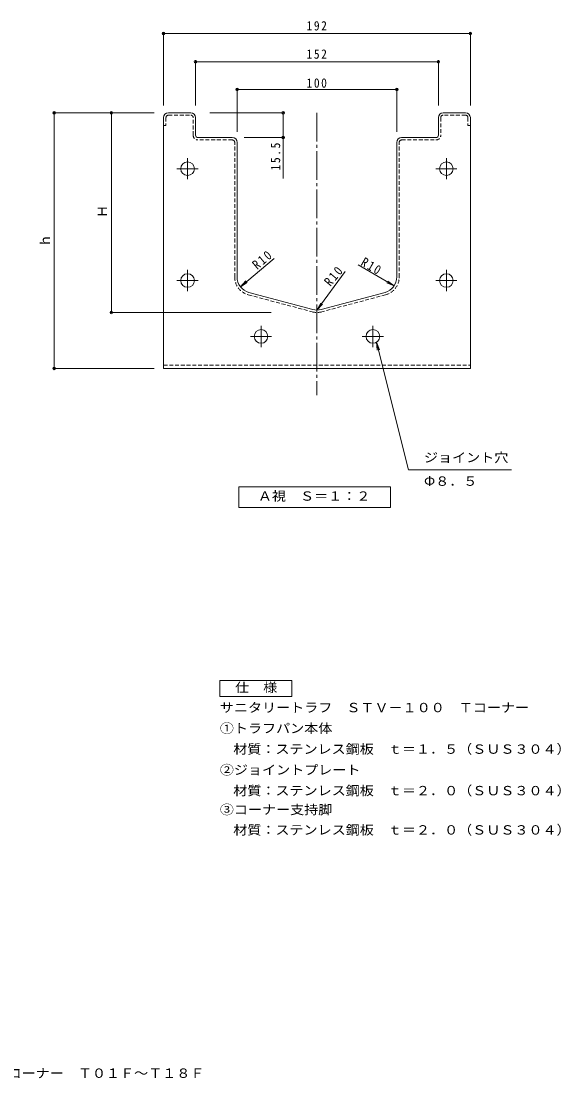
# Model space of a CAD drawing. Units: millimetres on the paper, enlarged 5 times, with parts at other scales. Extents: x -1178 to 1104, y -959 to 886.
# Drawn here: x 259 to 1104, y -959 to 696 of the extents above; entities that cross this region are included whole.
import ezdxf
from ezdxf.enums import TextEntityAlignment as Align

# ---------------------------------------------------------------- set-up
doc = ezdxf.new("R2010")
doc.units = ezdxf.units.MM
doc.header["$LTSCALE"] = 5
doc.header["$PDMODE"] = 32
doc.header["$PDSIZE"] = 4
doc.linetypes.add('CHAIN2', pattern=[12, 9, -1, 1, -1])
doc.linetypes.add('DASHED1', pattern=[1.8, 1.2, -0.6])
for name, color, linetype, lineweight in [('1-0_1-0ﾚｲﾔ', 4, 'Continuous', 9), ('1-1_1-1ﾚｲﾔ', 7, 'CHAIN2', 9), ('1-F_Hojo', 7, 'Continuous', 9), ('3-0__2-a_N_s', 2, 'Continuous', 9)]:
    doc.layers.add(name, color=color, linetype=linetype, lineweight=lineweight)
doc.layers.add('3-F', color=2, linetype='Continuous')
doc.layers.add('F-F_F-Fﾚｲﾔ', color=2, linetype='Continuous')
doc.styles.add('ＭＳ ゴシック', font='')
doc.styles.get('ＭＳ ゴシック').set_extended_font_data('MS Gothic')

msp = doc.modelspace()

# ---------------------------------------------------------------- linework, layer by layer
at = {"layer": '1-0_1-0ﾚｲﾔ'}
for p, q in [((489.511, 552.966), (524.511, 552.966)), ((954.511, 552.966), (919.511, 552.966)), ((482.011, 545.466), (482.011, 152.965)), ((532.011, 545.466), (532.011, 517.966)), ((912.011, 517.966), (912.011, 545.466)), ((962.011, 545.466), (962.011, 152.966)), ((589.512, 514.215), (535.761, 514.215)), ((908.261, 514.215), (854.511, 514.215)), ((597.012, 506.716), (597.012, 296.01)), ((847.011, 296.011), (847.011, 506.716)), ((715.54, 245.068), (615.541, 271.862)), ((828.482, 271.862), (728.481, 245.068)), ((482.011, 152.965), (962.011, 152.965))]:
    msp.add_line(p, q, dxfattribs=at)
at = {"layer": '1-0_1-0ﾚｲﾔ', "linetype": 'DASHED1'}
for p, q in [((489.511, 549.216), (524.511, 549.216)), ((954.511, 549.216), (919.511, 549.216)), ((482.011, 532.965), (485.761, 532.965)), ((485.761, 545.466), (485.761, 532.965)), ((528.261, 517.966), (528.261, 545.466)), ((915.761, 545.466), (915.761, 517.966)), ((958.261, 545.466), (958.261, 532.965)), ((958.261, 532.965), (962.011, 532.965)), ((589.512, 510.466), (535.761, 510.466)), ((593.262, 296.01), (593.262, 506.716)), ((850.761, 296.01), (850.761, 506.716)), ((854.511, 510.466), (908.261, 510.466)), ((614.571, 268.24), (714.57, 241.445)), ((829.452, 268.24), (729.452, 241.445)), ((482.011, 157.965), (962.011, 157.965))]:
    msp.add_line(p, q, dxfattribs=at)
at = {"layer": '1-0_1-0ﾚｲﾔ', "linetype": 'CHAIN2'}
for p, q in [((519.512, 482.053), (519.512, 448.891)), ((924.511, 482.053), (924.511, 448.891)), ((502.936, 465.466), (536.087, 465.466)), ((907.936, 465.466), (941.086, 465.466)), ((519.512, 307.053), (519.512, 273.891)), ((924.511, 307.053), (924.511, 273.891)), ((502.936, 290.465), (536.087, 290.465)), ((907.936, 290.465), (941.086, 290.465)), ((634.511, 219.553), (634.511, 186.391)), ((809.511, 219.553), (809.511, 186.391)), ((617.936, 202.966), (651.086, 202.966)), ((792.936, 202.966), (826.086, 202.966))]:
    msp.add_line(p, q, dxfattribs=at)
at = {"layer": '1-0_1-0ﾚｲﾔ'}
for centre in [(519.512, 465.466), (924.511, 465.466), (519.512, 290.465), (924.511, 290.465), (634.511, 202.966), (809.511, 202.966)]:
    msp.add_circle(centre, 10.625, dxfattribs=at)
for centre, radius, start, end in [((489.511, 545.466), 7.5, 90, 180), ((524.511, 545.466), 7.5, 0, 90), ((919.511, 545.466), 7.5, 90, 180), ((954.511, 545.466), 7.5, 0, 90), ((535.761, 517.966), 3.75, 180, 270), ((589.512, 506.716), 7.5, 0, 90), ((854.511, 506.716), 7.5, 90, 180), ((908.261, 517.966), 3.75, 270, 0), ((622.011, 296.01), 25, 180, 254.99988), ((822.011, 296.011), 25, 284.99985, 0), ((722.011, 269.216), 25, 255.00015, 284.99985)]:
    msp.add_arc(centre, radius, start, end, dxfattribs=at)
at = {"layer": '1-0_1-0ﾚｲﾔ', "linetype": 'DASHED1'}
for centre, radius, start, end in [((489.511, 545.466), 3.75, 90, 180), ((524.511, 545.466), 3.75, 0, 90), ((919.511, 545.466), 3.75, 90, 180), ((954.511, 545.466), 3.75, 0, 90), ((535.761, 517.966), 7.5, 180, 270), ((908.261, 517.966), 7.5, 270, 0), ((589.512, 506.716), 3.75, 0, 90), ((854.511, 506.716), 3.75, 90, 180), ((622.012, 296.01), 28.75, 180, 255.00009), ((822.011, 296.01), 28.75, 284.99991, 0), ((722.011, 269.216), 28.75, 255.00008, 284.99992)]:
    msp.add_arc(centre, radius, start, end, dxfattribs=at)
at = {"layer": '1-1_1-1ﾚｲﾔ'}
msp.add_line((722.012, 552.966), (722.012, 111.309), dxfattribs=at)
at = {"layer": '1-F_Hojo'}
for p, q in [((482.011, 564.216), (482.011, 679.385)), ((962.011, 564.216), (962.011, 679.385)), ((482.011, 677.135), (962.011, 677.135)), ((532.011, 564.216), (532.011, 635.107)), ((532.011, 632.857), (912.011, 632.857)), ((912.011, 564.216), (912.011, 635.107)), ((597.012, 522.979), (597.012, 591.065)), ((597.012, 589.565), (847.011, 589.565)), ((847.011, 522.979), (847.011, 591.065)), ((467.012, 552.966), (309.4, 552.966)), ((310.9, 552.966), (310.9, 152.965)), ((400.261, 552.966), (400.261, 240.466)), ((669.169, 552.966), (554.378, 552.966)), ((669.169, 552.966), (669.169, 450.19)), ((608.261, 514.215), (671.419, 514.215)), ((655.207, 325.065), (602.181, 280.786)), ((766.074, 304.599), (722.012, 244.216)), ((602.181, 280.786), (610.648, 289.982)), ((602.181, 280.786), (612.74, 287.478)), ((842.704, 281.981), (832.877, 289.706)), ((722.012, 244.216), (727.999, 255.189)), ((722.012, 244.216), (730.635, 253.265)), ((650.521, 240.466), (398.761, 240.466)), ((815.046, 193.896), (865.071, -5.757)), ((815.046, 193.896), (819.641, 182.271)), ((815.046, 193.896), (816.475, 181.478)), ((467.012, 152.965), (309.4, 152.965)), ((865.071, -5.757), (1026.552, -5.757)), ((599.682, -32.24), (837.04, -32.24)), ((599.682, -32.24), (599.682, -64.74)), ((837.04, -64.74), (837.04, -32.24)), ((599.682, -64.74), (837.04, -64.74))]:
    msp.add_line(p, q, dxfattribs=at)
msp.add_lwpolyline([(786.678, 315.214), (842.704, 281.981), (831.212, 286.9)], dxfattribs=at)
for p in [(482.011, 677.135), (962.011, 677.135), (532.011, 632.857), (912.011, 632.857), (597.012, 589.565), (847.011, 589.565), (310.9, 552.966), (400.261, 552.966), (669.169, 552.966), (669.169, 514.215), (400.261, 240.466), (310.9, 152.965)]:
    msp.add_point(p, dxfattribs=at)
at = {"layer": '3-0__2-a_N_s'}
for p, q in [((570.059, -335.53), (682.559, -335.53)), ((570.059, -360.53), (570.059, -335.53)), ((682.559, -335.53), (682.559, -360.53)), ((682.559, -360.53), (570.059, -360.53))]:
    msp.add_line(p, q, dxfattribs=at)

# ---------------------------------------------------------------- texts
at = {"layer": '1-F_Hojo', "color": 2, "style": 'ＭＳ ゴシック'}
for s, p in [('Ｈ', (397.761, 388.591)), ('ｈ', (308.4, 342.966))]:
    msp.add_text(s, height=14.66, rotation=90, dxfattribs=at).set_placement(p, align=Align.BOTTOM_LEFT)
at = {"layer": '1-F_Hojo', "color": 2, "style": 'ＭＳ ゴシック', "width": 1.1}
for s, p in [('ジョイント穴', (889.454, 1.786)), ('Φ８．５', (889.454, -35.175)), ('Ａ視\u3000Ｓ＝１：２', (629.611, -58.49))]:
    msp.add_text(s, height=14.66, dxfattribs=at).set_placement(p, align=Align.BOTTOM_LEFT)
at = {"layer": '1-F_Hojo', "color": 2, "char_height": 14.66, "attachment_point": 7, "style": 'ＭＳ ゴシック'}
for s, insert in [('\\T1.27;\\W0.9;192', (705.761, 681.635)), ('\\T1.27;\\W0.9;152', (705.761, 637.358)), ('\\T1.27;\\W0.9;100', (705.761, 592.065))]:
    msp.add_mtext(s, dxfattribs=dict(at, insert=insert))
for s, insert, rotation in [('\\T1.28;\\W0.9;15.5', (664.669, 462.818), 90), ('\\T1.27;\\W0.9;R10', (628.586, 306.705), 40), ('\\T1.27;\\W0.9;R10', (789.247, 314.797), 330), ('\\T1.27;\\W0.9;R10', (743.217, 280.18), 50)]:
    msp.add_mtext(s, dxfattribs=dict(at, insert=insert, rotation=rotation))
at = {"layer": '3-F', "style": 'ＭＳ ゴシック', "width": 1.1}
for s, p in [('仕\u3000様', (593.809, -358.03)), ('サニタリートラフ\u3000ＳＴＶ－１００\u3000Ｔコーナー\u3000', (570.059, -389.49)), ('①トラフパン本体', (570.059, -421.99)), ('材質：ステンレス鋼板\u3000ｔ＝１．５（ＳＵＳ３０４）', (591.027, -454.49)), ('②ジョイントプレート', (570.059, -486.99)), ('材質：ステンレス鋼板\u3000ｔ＝２．０（ＳＵＳ３０４）', (591.027, -519.49)), ('③コーナー支持脚', (570.059, -549.171)), ('材質：ステンレス鋼板\u3000ｔ＝２．０（ＳＵＳ３０４）', (591.027, -580.95))]:
    msp.add_text(s, height=14.66, dxfattribs=at).set_placement(p, align=Align.BOTTOM_LEFT)
at = {"layer": 'F-F_F-Fﾚｲﾔ', "style": 'ＭＳ ゴシック', "width": 1.1}
msp.add_text('サニタリートラフ\u3000ＳＴＶ－１００\u3000Ｔ字コーナー\u3000Ｔ０１Ｆ～Ｔ１８Ｆ', height=14.66, dxfattribs=at).set_placement((-180, -961.639), align=Align.BOTTOM_LEFT)

doc.saveas('drawing.dxf')
